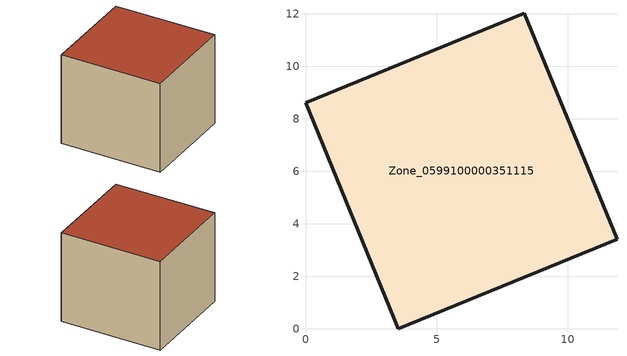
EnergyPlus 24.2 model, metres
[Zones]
Zone_0599100000351115
 floor ground (C_G): 0,8.61 8.33,12.02 11.87,3.41 3.54,0 z0
 wall outside (C_F): 11.87,3.41 8.33,12.02 0,8.61 3.54,0 11.87,3.41 z0:8.39
 roof outside (C_R): 8.33,12.02 0,8.61 3.54,0 11.87,3.41 z8.39
[BUILDING]
Pand.0599100000351115: North Axis=0; Terrain=City; Loads Convergence Tolerance Value=0.04; Temperature Convergence Tolerance Value=0.4; Solar Distribution=FullExterior; Maximum Number of Warmup Days=25; Minimum Number of Warmup Days=1
[Site:Location]
Rotterdam.The.Hague.AP_ZH_NLD Design_Conditions: Latitude=51.96; Longitude=4.45; Time Zone=1; Elevation=-4.5
[SITE:GROUNDTEMPERATURE:BUILDINGSURFACE]
18, 18, 18, 18, 18, 18, 18, 18, 18, 18, 18, 18
[MATERIAL] Thermal Absorptance=0.9; Solar Absorptance=0.7; Visible Absorptance=0.7
Name | Roughness | Thickness | Conductivity | Density | Specific Heat
G.TC.1992-2005 | MediumSmooth | 0.15 | 0.06 | 540 | 1210
F.TC.1992-2005 | Rough | 0.3 | 0.12 | 1920 | 840
R.TC.1992-2005 | MediumRough | 0.2 | 0.08 | 1500 | 1000
[CONSTRUCTION]
C_G: G.TC.1992-2005
C_F: F.TC.1992-2005
C_R: R.TC.1992-2005
[ZONE]
Zone_0599100000351115: Type=1; Multiplier=1; Ceiling Height=Autocalculate; Volume=Autocalculate; Floor Area=autocalculate; Part of Total Floor Area=Yes
[ZONEINFILTRATION:DESIGNFLOWRATE]
Infil_Zone_0599100000351115: Zone or ZoneList or Space or SpaceList=Zone_0599100000351115; Schedule=AlwaysOn; Design Flow Rate Calculation Method=Flow/Area; Flow Rate per Floor Area=0.0015; Constant Term Coefficient=1; Temperature Term Coefficient=0; Velocity Term Coefficient=0; Velocity Squared Term Coefficient=0
[HVACTEMPLATE:ZONE:IDEALLOADSAIRSYSTEM]
Zone_0599100000351115: Maximum Heating Supply Air Temperature=50; Minimum Cooling Supply Air Temperature=13; Maximum Heating Supply Air Humidity Ratio=0.0156; Minimum Cooling Supply Air Humidity Ratio=0.0077; Heating Limit=NoLimit; Cooling Limit=NoLimit; Dehumidification Control Type=ConstantSensibleHeatRatio; Cooling Sensible Heat Ratio=0.7; Dehumidification Setpoint=60; Humidification Control Type=None; Humidification Setpoint=30; Outdoor Air Method=None; Outdoor Air Flow Rate per Person=0.00944; Outdoor Air Flow Rate per Zone Floor Area=0; Outdoor Air Flow Rate per Zone=0; Demand Controlled Ventilation Type=None; Outdoor Air Economizer Type=NoEconomizer; Heat Recovery Type=None; Sensible Heat Recovery Effectiveness=0.7; Latent Heat Recovery Effectiveness=0.65
[ZONECONTROL:THERMOSTAT]
ThermostatControl_Zone_0599100000351115: Zone or ZoneList=Zone_0599100000351115; Control Type Schedule=DualSetpointControlType; Control 1=Thermostat_Zone_0599100000351115; Temperature Difference Between Cutout And Setpoint=0
[THERMOSTATSETPOINT:DUALSETPOINT]
Thermostat_Zone_0599100000351115: Heating Setpoint Temperature Schedule=HeatingSetpoint_Zone_0599100000351115; Cooling Setpoint Temperature Schedule=CoolingSetpoint_Zone_0599100000351115
[SCHEDULE:COMPACT]
HeatingSetpoint_Zone_0599100000351115: Through: 12/31, For: AllDays, Until: 24:00, 21
CoolingSetpoint_Zone_0599100000351115: Through: 12/31, For: AllDays, Until: 24:00, 24
DualSetpointControlType: Through: 12/31, For: AllDays, Until: 24:00, 4
AlwaysOn: Through: 12/31, For: AllDays, Until: 24:00, 1
